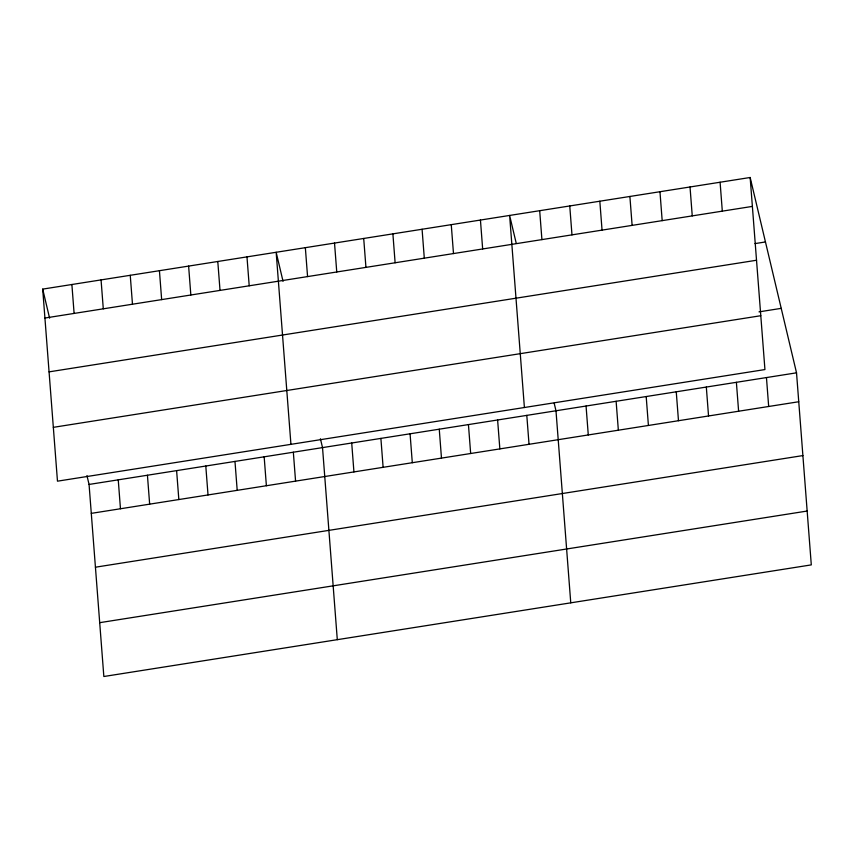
<?xml version="1.0" encoding="UTF-8"?>
<svg xmlns="http://www.w3.org/2000/svg" width="854" height="854" viewBox="0 0 854 854"><rect width="100%" height="100%" fill="white"/><g stroke="black" fill="none" stroke-linecap="round" stroke-linejoin="round"><path stroke-width="1.28" d="M750.154 177.493L764.938 369.558L57.474 481.176L42.7 289.111L750.154 177.493L796.526 372.824L811.3 564.889L103.846 676.507L89.062 484.442L86.959 475.603M44.92 318.03L752.385 206.401M755 243.603L765.462 241.949M49.073 371.864L756.527 260.246M759.003 311.87L781.218 308.358M53.332 427.342L760.797 315.713M89.062 484.442L796.526 372.824M91.293 513.361L798.746 401.743M95.434 567.205L802.888 455.577M99.704 622.673L807.158 511.044M516.222 243.251L509.624 215.443L524.399 407.507M554.182 403.195L555.986 410.774L570.76 602.839M283.058 281.35L276.162 252.282L290.936 444.347M320.421 438.764L322.524 447.613L337.298 639.678M42.7 289.111L49.596 318.179M766.454 377.564L768.675 406.483M736.383 382.314L738.614 411.222M720.093 182.233L722.313 211.151M706.322 387.054L708.542 415.973M690.021 186.973L692.252 215.891M676.251 391.794L678.482 420.712M659.961 191.723L662.181 220.642M646.19 396.544L648.41 425.463M629.889 196.463L632.12 225.381M616.118 401.284L618.349 430.202M599.828 201.213L602.049 230.121M586.057 406.034L588.278 434.942M569.757 205.953L571.977 234.871M539.685 210.692L541.916 239.611M526.801 415.375L529.032 444.293M497.615 419.987L499.846 448.894M480.439 220.044L482.659 248.962M468.44 424.587L470.661 453.506M451.254 224.655L453.485 253.563M439.255 429.188L441.475 458.107M422.079 229.256L424.299 258.175M410.069 433.8L412.301 462.708M392.893 233.857L395.114 262.776M380.895 438.401L383.115 467.319M363.708 238.469L365.939 267.377M351.709 443.002L353.93 471.92M334.522 243.07L336.754 271.988M305.348 247.671L307.568 276.589M293.338 452.214L295.569 481.133M264.164 456.815L266.384 485.734M246.977 256.883L249.208 285.802M234.978 461.427L237.198 490.335M217.791 261.484L220.022 290.403M205.793 466.028L208.024 494.946M188.617 266.096L190.837 295.004M176.607 470.629L178.838 499.547M159.431 270.697L161.652 299.615M147.432 475.24L149.653 504.148M130.246 275.298L132.477 304.216M118.247 479.841L120.467 508.76M101.06 279.909L103.291 308.817M71.885 284.51L74.106 313.429"/></g></svg>
